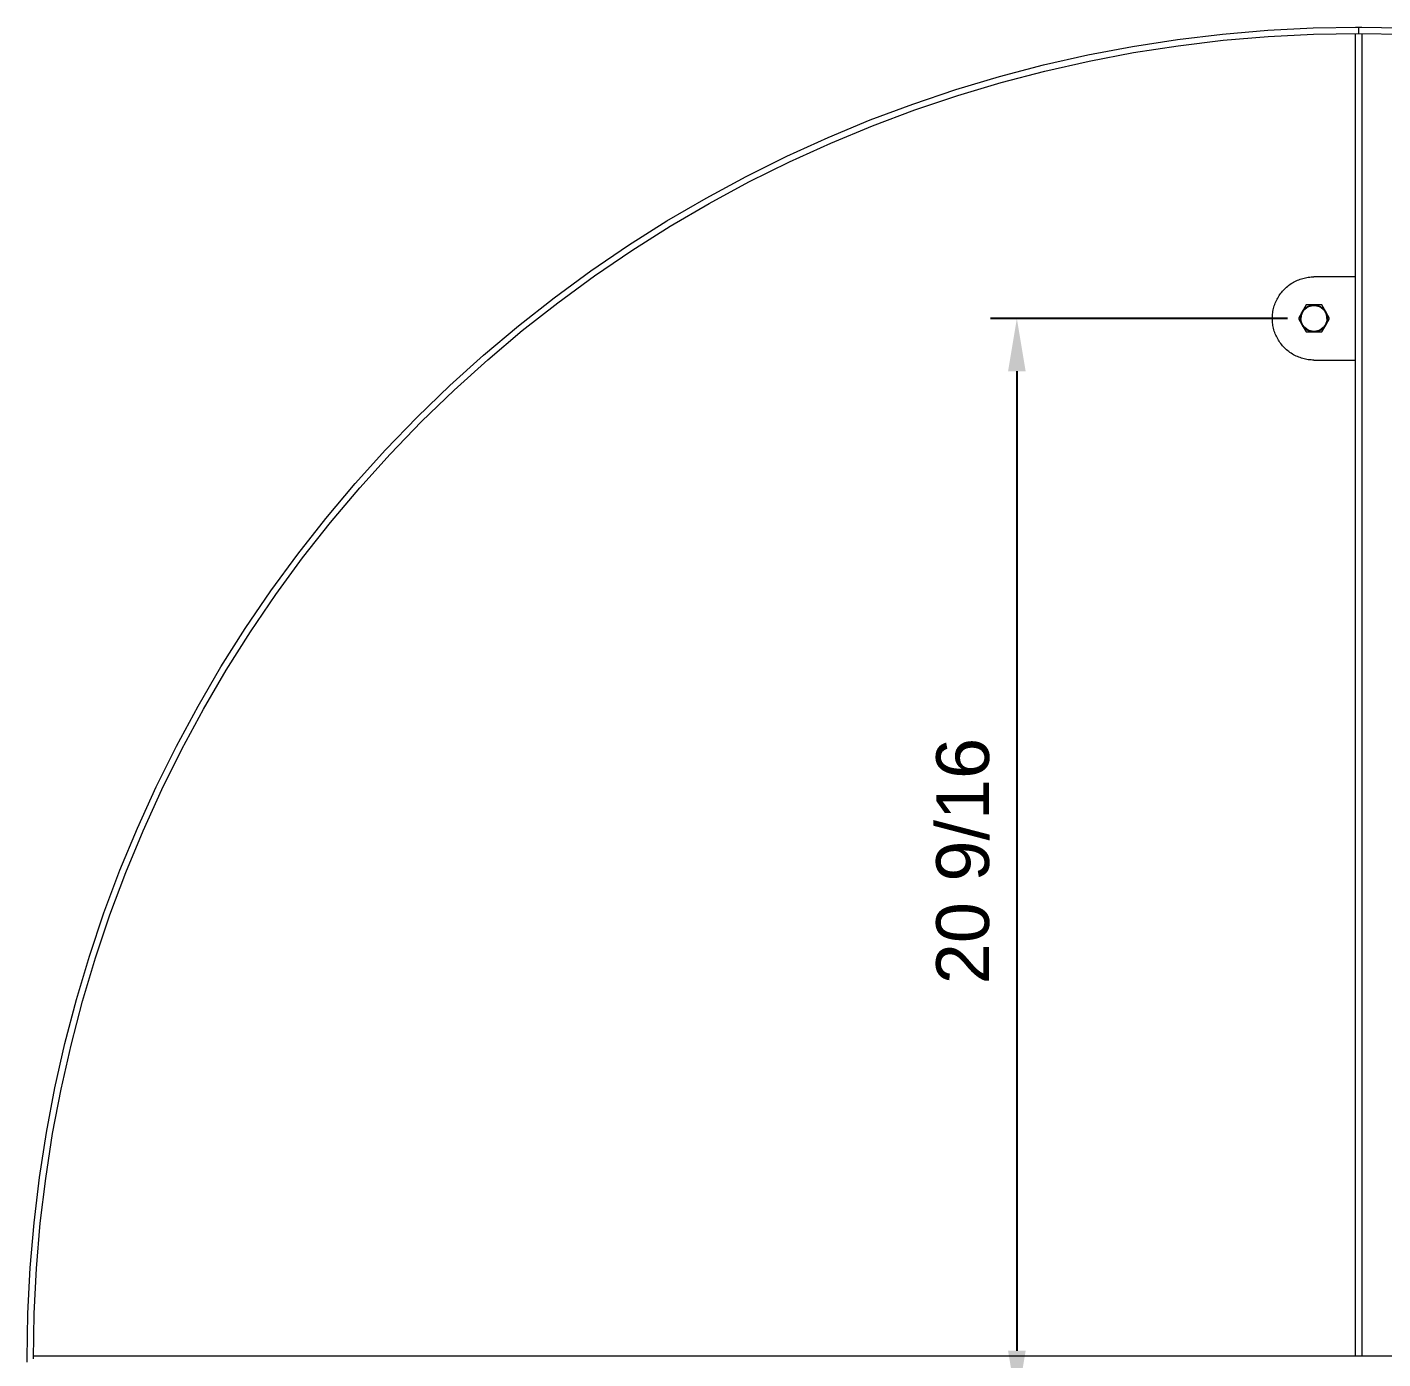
# Model space of a CAD drawing. Header units: inches. Extents: x 6 to 196, y 6 to 118.
# Drawn here: x 76.26 to 101.92, y 35.34 to 60.54 of the extents above; entities that cross this region are included whole.
import ezdxf

# ---------------------------------------------------------------- set-up
doc = ezdxf.new("R2010")
doc.units = ezdxf.units.IN
doc.header["$PDSIZE"] = -1
doc.layers.add('ZANO_R', color=7, linetype='Continuous', lineweight=0)
doc.layers.add('ZANO_W', color=1, linetype='Continuous', lineweight=0)
doc.styles.get("Standard").update_dxf_attribs({"font": 'ARIALUNI.TTF'})
doc.dimstyles.new('amerykanie', dxfattribs={"dimtxt": 50, "dimasz": 50, "dimexe": 0.5, "dimexo": 0.5, "dimgap": 1, "dimtad": 1, "dimdec": 0, "dimzin": 0, "dimlunit": 5, "dimtxsty": 'Standard', "dimcen": 0.09, "dimclrd": 1, "dimclre": 1, "dimclrt": 1, "dimazin": 0, "dimtfac": 1, "dimtdec": 0, "dimtmove": 0, "dimatfit": 3, "dimfxl": 1, "dimtzin": 0, "dimarcsym": 1})

# ---------------------------------------------------------------- blocks, each defined once
blk = doc.blocks.new('*D349')
at = {"layer": 'Defpoints', "color": 0}
for p in [(121.144, 36.186), (81.774, 34.493), (121.144, 31.429)]:
    blk.add_point(p, dxfattribs=at)
at = {"layer": 'ZANO_W', "color": 1, "lineweight": -2}
for p, q in [((121.144, 35.686), (121.144, 30.929)), ((81.774, 33.993), (81.774, 30.929)), ((82.774, 31.429), (120.144, 31.429))]:
    blk.add_line(p, q, dxfattribs=at)
at = {"layer": 'ZANO_W', "color": 1}
for points in [[(82.774, 31.596), (82.774, 31.263), (81.774, 31.429)], [(120.144, 31.263), (120.144, 31.596), (121.144, 31.429)]]:
    blk.add_solid(points, dxfattribs=at)
at = {"layer": 'ZANO_W', "color": 1, "insert": (101.459, 32.449), "char_height": 1, "attachment_point": 5}
blk.add_mtext('39 3/8', dxfattribs=at)
blk = doc.blocks.new('*D350')
at = {"layer": 'Defpoints', "color": 0}
for p in [(100.612, 55.024), (81.774, 34.493), (94.99, 34.493)]:
    blk.add_point(p, dxfattribs=at)
at = {"layer": 'ZANO_W', "color": 1, "lineweight": -2}
for p, q in [((100.112, 55.024), (94.49, 55.024)), ((94.99, 54.024), (94.99, 35.493)), ((82.274, 34.493), (95.49, 34.493))]:
    blk.add_line(p, q, dxfattribs=at)
at = {"layer": 'ZANO_W', "color": 1}
for points in [[(95.157, 54.024), (94.824, 54.024), (94.99, 55.024)], [(94.824, 35.493), (95.157, 35.493), (94.99, 34.493)]]:
    blk.add_solid(points, dxfattribs=at)
at = {"layer": 'ZANO_W', "color": 1, "insert": (93.971, 44.758), "char_height": 1, "attachment_point": 5, "rotation": 90}
blk.add_mtext('20 9/16', dxfattribs=at)

msp = doc.modelspace()

# ---------------------------------------------------------------- linework, layer by layer
at = {"layer": 'ZANO_R'}
for p, q in [((97.17743, 60.16969), (98.02767, 60.30138)), ((98.02767, 60.30138), (98.88191, 60.40397)), ((98.88191, 60.40397), (99.73916, 60.47733)), ((98.89399, 60.28648), (99.74722, 60.35949)), ((99.73916, 60.47733), (100.59841, 60.52138)), ((99.74722, 60.35949), (100.60244, 60.40334)), ((100.59841, 60.52138), (101.45866, 60.53607)), ((100.60244, 60.40334), (101.45866, 60.41796)), ((101.39961, 60.53607), (101.51772, 60.53607)), ((101.39961, 60.536), (101.39961, 60.53607)), ((101.39961, 35.39812), (101.39961, 60.41789)), ((101.45866, 60.53607), (102.31892, 60.52138)), ((101.45866, 60.41796), (101.45866, 60.53607)), ((101.45866, 60.41796), (102.31488, 60.40334)), ((101.51772, 60.53607), (101.51772, 60.536)), ((101.51772, 60.41789), (101.51772, 35.39812)), ((96.33218, 60.00905), (97.17743, 60.16969)), ((96.35621, 59.89341), (97.1975, 60.0533)), ((97.1975, 60.0533), (98.04375, 60.18437)), ((98.04375, 60.18437), (98.89399, 60.28648)), ((94.66059, 59.6017), (95.49291, 59.81964)), ((95.49291, 59.81964), (96.33218, 60.00905)), ((95.52087, 59.70489), (96.35621, 59.89341)), ((93.8362, 59.35546), (94.66059, 59.6017)), ((94.69246, 59.48796), (95.52087, 59.70489)), ((93.0207, 59.08122), (93.8362, 59.35546)), ((93.87193, 59.24288), (94.69246, 59.48796)), ((92.21504, 58.77929), (93.0207, 59.08122)), ((93.06025, 58.96993), (93.87193, 59.24288)), ((91.42015, 58.45004), (92.21504, 58.77929)), ((92.25837, 58.66942), (93.06025, 58.96993)), ((91.46721, 58.34171), (92.25837, 58.66942)), ((90.63697, 58.09384), (91.42015, 58.45004)), ((90.6877, 57.98718), (91.46721, 58.34171)), ((89.8664, 57.71111), (90.63697, 58.09384)), ((89.92074, 57.60624), (90.6877, 57.98718)), ((89.10936, 57.3023), (89.8664, 57.71111)), ((89.16724, 57.19934), (89.92074, 57.60624)), ((88.36671, 56.86787), (89.10936, 57.3023)), ((88.42807, 56.76696), (89.16724, 57.19934)), ((87.63932, 56.40835), (88.36671, 56.86787)), ((87.7041, 56.30959), (88.42807, 56.76696)), ((86.92805, 55.92426), (87.63932, 56.40835)), ((86.99616, 55.82777), (87.7041, 56.30959)), ((86.23372, 55.41617), (86.92805, 55.92426)), ((86.30509, 55.32206), (86.99616, 55.82777)), ((100.15812, 55.66751), (100.18035, 55.68264)), ((100.18035, 55.68264), (100.20308, 55.697)), ((100.20308, 55.697), (100.22629, 55.71058)), ((100.22629, 55.71058), (100.24994, 55.72335)), ((100.24994, 55.72335), (100.27402, 55.73531)), ((100.27402, 55.73531), (100.2985, 55.74644)), ((100.2985, 55.74644), (100.32334, 55.75673)), ((100.32334, 55.75673), (100.34851, 55.76617)), ((100.34851, 55.76617), (100.374, 55.77474)), ((100.374, 55.77474), (100.39976, 55.78243)), ((100.39976, 55.78243), (100.42577, 55.78924)), ((100.42577, 55.78924), (100.452, 55.79516)), ((100.452, 55.79516), (100.47841, 55.80018)), ((100.47841, 55.80018), (100.50498, 55.8043)), ((100.50498, 55.8043), (100.53168, 55.8075)), ((100.53168, 55.8075), (100.55847, 55.8098)), ((100.55847, 55.8098), (100.58532, 55.81117)), ((100.58532, 55.81117), (100.6122, 55.81163)), ((101.39961, 55.81163), (100.6122, 55.81163)), ((85.55714, 54.88467), (86.23372, 55.41617)), ((99.92585, 55.41014), (99.93943, 55.43335)), ((99.93943, 55.43335), (99.95379, 55.45608)), ((99.95379, 55.45608), (99.96891, 55.47831)), ((99.96891, 55.47831), (99.98479, 55.5)), ((99.98479, 55.5), (100.0014, 55.52115)), ((100.0014, 55.52115), (100.01872, 55.54171)), ((100.01872, 55.54171), (100.03674, 55.56167)), ((100.03674, 55.56167), (100.05542, 55.58101)), ((100.05542, 55.58101), (100.07475, 55.59969)), ((100.07475, 55.59969), (100.09471, 55.6177)), ((100.09471, 55.6177), (100.11528, 55.63502)), ((100.11528, 55.63502), (100.13642, 55.65163)), ((100.13642, 55.65163), (100.15812, 55.66751)), ((85.63168, 54.79305), (86.30509, 55.32206)), ((99.83213, 55.13144), (99.83624, 55.15801)), ((99.83624, 55.15801), (99.84126, 55.18443)), ((99.84126, 55.18443), (99.84718, 55.21065)), ((99.84718, 55.21065), (99.85399, 55.23666)), ((99.85399, 55.23666), (99.86169, 55.26243)), ((99.86169, 55.26243), (99.87026, 55.28791)), ((99.87026, 55.28791), (99.87969, 55.31309)), ((99.87969, 55.31309), (99.88998, 55.33793)), ((99.88998, 55.33793), (99.90111, 55.3624)), ((99.90111, 55.3624), (99.91307, 55.38648)), ((99.91307, 55.38648), (99.92585, 55.41014)), ((100.46445, 55.28013), (100.39058, 55.15218)), ((100.39058, 55.15218), (100.39503, 55.15959)), ((100.39503, 55.15959), (100.39972, 55.16685)), ((100.39972, 55.16685), (100.40466, 55.17394)), ((100.40645, 55.15918), (100.40196, 55.15208)), ((100.40466, 55.17394), (100.40984, 55.18087)), ((100.41117, 55.16613), (100.40645, 55.15918)), ((100.40984, 55.18087), (100.41524, 55.18761)), ((100.41614, 55.17291), (100.41117, 55.16613)), ((100.41524, 55.18761), (100.42087, 55.19417)), ((100.42133, 55.17951), (100.41614, 55.17291)), ((100.42087, 55.19417), (100.42672, 55.20054)), ((100.42674, 55.18594), (100.42133, 55.17951)), ((100.42672, 55.20054), (100.43278, 55.2067)), ((100.43237, 55.19218), (100.42674, 55.18594)), ((100.43821, 55.19822), (100.43237, 55.19218)), ((100.43278, 55.2067), (100.43905, 55.21266)), ((100.44425, 55.20406), (100.43821, 55.19822)), ((100.43905, 55.21266), (100.44551, 55.2184)), ((100.45049, 55.20969), (100.44425, 55.20406)), ((100.44551, 55.2184), (100.45216, 55.22392)), ((100.45691, 55.2151), (100.45049, 55.20969)), ((100.45216, 55.22392), (100.459, 55.22921)), ((100.46352, 55.22029), (100.45691, 55.2151)), ((100.459, 55.22921), (100.46601, 55.23426)), ((100.4703, 55.22525), (100.46352, 55.22029)), ((100.6122, 55.28013), (100.46445, 55.28013)), ((100.46601, 55.23426), (100.47319, 55.23908)), ((100.47725, 55.22998), (100.4703, 55.22525)), ((100.47319, 55.23908), (100.48052, 55.24365)), ((100.48435, 55.23447), (100.47725, 55.22998)), ((100.48052, 55.24365), (100.48801, 55.24798)), ((100.4916, 55.23871), (100.48435, 55.23447)), ((100.48801, 55.24798), (100.49564, 55.25204)), ((100.499, 55.2427), (100.4916, 55.23871)), ((100.49564, 55.25204), (100.5034, 55.25585)), ((100.50652, 55.24644), (100.499, 55.2427)), ((100.5034, 55.25585), (100.51128, 55.25939)), ((100.51417, 55.24992), (100.50652, 55.24644)), ((100.51128, 55.25939), (100.51928, 55.26267)), ((100.52193, 55.25313), (100.51417, 55.24992)), ((100.51928, 55.26267), (100.52739, 55.26567)), ((100.5298, 55.25608), (100.52193, 55.25313)), ((100.52739, 55.26567), (100.53559, 55.2684)), ((100.53776, 55.25876), (100.5298, 55.25608)), ((100.53559, 55.2684), (100.54388, 55.27084)), ((100.54581, 55.26116), (100.53776, 55.25876)), ((100.54388, 55.27084), (100.55225, 55.27301)), ((100.55394, 55.26329), (100.54581, 55.26116)), ((100.55225, 55.27301), (100.56069, 55.27489)), ((100.56214, 55.26514), (100.55394, 55.26329)), ((100.56069, 55.27489), (100.56918, 55.27649)), ((100.57039, 55.26671), (100.56214, 55.26514)), ((100.56918, 55.27649), (100.57773, 55.2778)), ((100.5787, 55.268), (100.57039, 55.26671)), ((100.57773, 55.2778), (100.58631, 55.27882)), ((100.58704, 55.269), (100.5787, 55.268)), ((100.58631, 55.27882), (100.59492, 55.27955)), ((100.59541, 55.26972), (100.58704, 55.269)), ((100.59492, 55.27955), (100.60356, 55.27999)), ((100.6038, 55.27015), (100.59541, 55.26972)), ((100.60356, 55.27999), (100.6122, 55.28013)), ((100.6122, 55.27029), (100.6038, 55.27015)), ((100.75995, 55.28013), (100.6122, 55.28013)), ((100.6122, 55.28013), (100.62084, 55.27999)), ((100.6206, 55.27015), (100.6122, 55.27029)), ((100.62899, 55.26972), (100.6206, 55.27015)), ((100.62084, 55.27999), (100.62948, 55.27955)), ((100.63736, 55.269), (100.62899, 55.26972)), ((100.62948, 55.27955), (100.63809, 55.27882)), ((100.64571, 55.268), (100.63736, 55.269)), ((100.63809, 55.27882), (100.64667, 55.2778)), ((100.65401, 55.26671), (100.64571, 55.268)), ((100.64667, 55.2778), (100.65522, 55.27649)), ((100.66226, 55.26514), (100.65401, 55.26671)), ((100.65522, 55.27649), (100.66371, 55.27489)), ((100.67046, 55.26329), (100.66226, 55.26514)), ((100.66371, 55.27489), (100.67215, 55.27301)), ((100.67859, 55.26116), (100.67046, 55.26329)), ((100.67215, 55.27301), (100.68052, 55.27084)), ((100.68664, 55.25876), (100.67859, 55.26116)), ((100.68052, 55.27084), (100.68881, 55.2684)), ((100.6946, 55.25608), (100.68664, 55.25876)), ((100.68881, 55.2684), (100.69701, 55.26567)), ((100.70247, 55.25313), (100.6946, 55.25608)), ((100.69701, 55.26567), (100.70512, 55.26267)), ((100.71023, 55.24992), (100.70247, 55.25313)), ((100.70512, 55.26267), (100.71312, 55.25939)), ((100.71788, 55.24644), (100.71023, 55.24992)), ((100.71312, 55.25939), (100.721, 55.25585)), ((100.72541, 55.2427), (100.71788, 55.24644)), ((100.721, 55.25585), (100.72877, 55.25204)), ((100.7328, 55.23871), (100.72541, 55.2427)), ((100.72877, 55.25204), (100.73639, 55.24798)), ((100.74005, 55.23447), (100.7328, 55.23871)), ((100.73639, 55.24798), (100.74388, 55.24365)), ((100.74716, 55.22998), (100.74005, 55.23447)), ((100.74388, 55.24365), (100.75122, 55.23908)), ((100.7541, 55.22525), (100.74716, 55.22998)), ((100.75122, 55.23908), (100.75839, 55.23426)), ((100.76088, 55.22029), (100.7541, 55.22525)), ((100.75839, 55.23426), (100.7654, 55.22921)), ((100.83382, 55.15218), (100.75995, 55.28013)), ((100.76749, 55.2151), (100.76088, 55.22029)), ((100.7654, 55.22921), (100.77224, 55.22392)), ((100.77392, 55.20969), (100.76749, 55.2151)), ((100.77224, 55.22392), (100.77889, 55.2184)), ((100.78015, 55.20406), (100.77392, 55.20969)), ((100.77889, 55.2184), (100.78535, 55.21266)), ((100.7862, 55.19822), (100.78015, 55.20406)), ((100.78535, 55.21266), (100.79162, 55.2067)), ((100.79203, 55.19218), (100.7862, 55.19822)), ((100.79162, 55.2067), (100.79768, 55.20054)), ((100.79766, 55.18594), (100.79203, 55.19218)), ((100.80308, 55.17951), (100.79766, 55.18594)), ((100.79768, 55.20054), (100.80353, 55.19417)), ((100.80827, 55.17291), (100.80308, 55.17951)), ((100.80353, 55.19417), (100.80916, 55.18761)), ((100.81323, 55.16613), (100.80827, 55.17291)), ((100.80916, 55.18761), (100.81457, 55.18087)), ((100.81796, 55.15918), (100.81323, 55.16613)), ((100.81457, 55.18087), (100.81974, 55.17394)), ((100.82244, 55.15208), (100.81796, 55.15918)), ((100.81974, 55.17394), (100.82468, 55.16685)), ((100.82468, 55.16685), (100.82938, 55.15959)), ((100.82938, 55.15959), (100.83382, 55.15218)), ((99.82479, 55.02422), (99.82525, 55.05111)), ((99.82525, 54.99734), (99.82479, 55.02422)), ((99.82525, 55.05111), (99.82663, 55.07796)), ((99.82663, 54.97049), (99.82525, 54.99734)), ((99.82663, 55.07796), (99.82892, 55.10475)), ((99.82892, 54.9437), (99.82663, 54.97049)), ((99.82892, 55.10475), (99.83213, 55.13144)), ((99.83213, 54.91701), (99.82892, 54.9437)), ((99.83624, 54.89044), (99.83213, 54.91701)), ((100.39058, 55.15218), (100.31671, 55.02422)), ((100.31671, 55.02422), (100.39058, 54.89627)), ((100.35633, 55.02855), (100.35662, 55.03719)), ((100.35633, 55.0199), (100.35633, 55.02855)), ((100.35662, 55.01126), (100.35633, 55.0199)), ((100.35662, 55.03719), (100.35721, 55.04581)), ((100.35721, 55.00264), (100.35662, 55.01126)), ((100.35721, 55.04581), (100.35808, 55.05441)), ((100.35808, 54.99404), (100.35721, 55.00264)), ((100.35808, 55.05441), (100.35925, 55.06298)), ((100.35925, 54.98547), (100.35808, 54.99404)), ((100.35925, 55.06298), (100.3607, 55.0715)), ((100.3607, 54.97695), (100.35925, 54.98547)), ((100.3607, 55.0715), (100.36244, 55.07996)), ((100.36244, 54.96848), (100.3607, 54.97695)), ((100.36244, 55.07996), (100.36446, 55.08837)), ((100.36446, 54.96008), (100.36244, 54.96848)), ((100.36446, 55.08837), (100.36677, 55.0967)), ((100.36677, 54.95175), (100.36446, 54.96008)), ((100.36628, 55.03263), (100.36614, 55.02422)), ((100.36628, 55.01582), (100.36614, 55.02422)), ((100.36671, 55.04102), (100.36628, 55.03263)), ((100.36671, 55.00743), (100.36628, 55.01582)), ((100.36743, 55.04939), (100.36671, 55.04102)), ((100.36743, 54.99906), (100.36671, 55.00743)), ((100.36677, 55.0967), (100.36936, 55.10495)), ((100.36936, 54.9435), (100.36677, 54.95175)), ((100.36843, 55.05773), (100.36743, 55.04939)), ((100.36843, 54.99072), (100.36743, 54.99906)), ((100.36971, 55.06603), (100.36843, 55.05773)), ((100.36971, 54.98242), (100.36843, 54.99072)), ((100.36936, 55.10495), (100.37222, 55.1131)), ((100.37222, 54.93535), (100.36936, 54.9435)), ((100.37128, 55.07429), (100.36971, 55.06603)), ((100.37128, 54.97416), (100.36971, 54.98242)), ((100.37313, 55.08248), (100.37128, 55.07429)), ((100.37313, 54.96597), (100.37128, 54.97416)), ((100.37222, 55.1131), (100.37536, 55.12116)), ((100.37536, 54.92729), (100.37222, 54.93535)), ((100.37526, 55.09061), (100.37313, 55.08248)), ((100.37526, 54.95784), (100.37313, 54.96597)), ((100.37767, 55.09866), (100.37526, 55.09061)), ((100.37767, 54.94979), (100.37526, 54.95784)), ((100.37536, 55.12116), (100.37877, 55.1291)), ((100.37877, 54.91935), (100.37536, 54.92729)), ((100.38034, 55.10663), (100.37767, 55.09866)), ((100.38034, 54.94182), (100.37767, 54.94979)), ((100.37877, 55.1291), (100.38245, 55.13692)), ((100.38245, 54.91152), (100.37877, 54.91935)), ((100.38329, 55.11449), (100.38034, 55.10663)), ((100.38329, 54.93395), (100.38034, 54.94182)), ((100.38245, 55.13692), (100.38638, 55.14462)), ((100.38638, 54.90383), (100.38245, 54.91152)), ((100.38651, 55.12226), (100.38329, 55.11449)), ((100.38651, 54.92619), (100.38329, 54.93395)), ((100.38638, 55.14462), (100.39058, 55.15218)), ((100.39058, 54.89627), (100.38638, 54.90383)), ((100.38999, 55.12991), (100.38651, 55.12226)), ((100.38999, 54.91854), (100.38651, 54.92619)), ((100.39372, 55.13743), (100.38999, 55.12991)), ((100.39372, 54.91102), (100.38999, 54.91854)), ((100.39772, 55.14482), (100.39372, 55.13743)), ((100.39772, 54.90363), (100.39372, 54.91102)), ((100.40196, 55.15208), (100.39772, 55.14482)), ((100.40196, 54.89637), (100.39772, 54.90363)), ((100.82669, 55.14482), (100.82244, 55.15208)), ((100.82669, 54.90363), (100.82244, 54.89637)), ((100.83068, 55.13743), (100.82669, 55.14482)), ((100.83068, 54.91102), (100.82669, 54.90363)), ((100.83442, 55.12991), (100.83068, 55.13743)), ((100.83442, 54.91854), (100.83068, 54.91102)), ((100.9077, 55.02422), (100.83382, 55.15218)), ((100.83382, 55.15218), (100.83802, 55.14462)), ((100.83382, 54.89627), (100.9077, 55.02422)), ((100.83802, 54.90383), (100.83382, 54.89627)), ((100.83789, 55.12226), (100.83442, 55.12991)), ((100.83789, 54.92619), (100.83442, 54.91854)), ((100.84111, 55.11449), (100.83789, 55.12226)), ((100.84111, 54.93395), (100.83789, 54.92619)), ((100.83802, 55.14462), (100.84196, 55.13692)), ((100.84196, 54.91152), (100.83802, 54.90383)), ((100.84406, 55.10663), (100.84111, 55.11449)), ((100.84406, 54.94182), (100.84111, 54.93395)), ((100.84196, 55.13692), (100.84563, 55.1291)), ((100.84563, 54.91935), (100.84196, 54.91152)), ((100.84674, 55.09866), (100.84406, 55.10663)), ((100.84674, 54.94979), (100.84406, 54.94182)), ((100.84563, 55.1291), (100.84904, 55.12116)), ((100.84904, 54.92729), (100.84563, 54.91935)), ((100.84914, 55.09061), (100.84674, 55.09866)), ((100.84914, 54.95784), (100.84674, 54.94979)), ((100.84904, 55.12116), (100.85218, 55.1131)), ((100.85218, 54.93535), (100.84904, 54.92729)), ((100.85127, 55.08248), (100.84914, 55.09061)), ((100.85127, 54.96597), (100.84914, 54.95784)), ((100.85312, 55.07429), (100.85127, 55.08248)), ((100.85312, 54.97416), (100.85127, 54.96597)), ((100.85218, 55.1131), (100.85504, 55.10495)), ((100.85504, 54.9435), (100.85218, 54.93535)), ((100.85469, 55.06603), (100.85312, 55.07429)), ((100.85469, 54.98242), (100.85312, 54.97416)), ((100.85597, 55.05773), (100.85469, 55.06603)), ((100.85597, 54.99072), (100.85469, 54.98242)), ((100.85504, 55.10495), (100.85763, 55.0967)), ((100.85763, 54.95175), (100.85504, 54.9435)), ((100.85698, 55.04939), (100.85597, 55.05773)), ((100.85698, 54.99906), (100.85597, 54.99072)), ((100.85769, 55.04102), (100.85698, 55.04939)), ((100.85769, 55.00743), (100.85698, 54.99906)), ((100.85763, 55.0967), (100.85994, 55.08837)), ((100.85994, 54.96008), (100.85763, 54.95175)), ((100.85812, 55.03263), (100.85769, 55.04102)), ((100.85812, 55.01582), (100.85769, 55.00743)), ((100.85827, 55.02422), (100.85812, 55.03263)), ((100.85827, 55.02422), (100.85812, 55.01582)), ((100.85994, 55.08837), (100.86196, 55.07996)), ((100.86196, 54.96848), (100.85994, 54.96008)), ((100.86196, 55.07996), (100.8637, 55.0715)), ((100.8637, 54.97695), (100.86196, 54.96848)), ((100.8637, 55.0715), (100.86516, 55.06298)), ((100.86516, 54.98547), (100.8637, 54.97695)), ((100.86516, 55.06298), (100.86632, 55.05441)), ((100.86632, 54.99404), (100.86516, 54.98547)), ((100.86632, 55.05441), (100.8672, 55.04581)), ((100.8672, 55.00264), (100.86632, 54.99404)), ((100.8672, 55.04581), (100.86778, 55.03719)), ((100.86778, 55.01126), (100.8672, 55.00264)), ((100.86778, 55.03719), (100.86807, 55.02855)), ((100.86807, 55.0199), (100.86778, 55.01126)), ((100.86807, 55.02855), (100.86807, 55.0199)), ((84.8991, 54.33038), (85.55714, 54.88467)), ((84.97672, 54.24135), (85.63168, 54.79305)), ((99.84126, 54.86402), (99.83624, 54.89044)), ((99.84718, 54.83779), (99.84126, 54.86402)), ((99.85399, 54.81179), (99.84718, 54.83779)), ((99.86169, 54.78602), (99.85399, 54.81179)), ((99.87026, 54.76054), (99.86169, 54.78602)), ((99.87969, 54.73536), (99.87026, 54.76054)), ((99.88998, 54.71052), (99.87969, 54.73536)), ((99.90111, 54.68605), (99.88998, 54.71052)), ((99.91307, 54.66197), (99.90111, 54.68605)), ((99.92585, 54.63831), (99.91307, 54.66197)), ((100.39058, 54.89627), (100.46445, 54.76832)), ((100.39503, 54.88886), (100.39058, 54.89627)), ((100.39972, 54.8816), (100.39503, 54.88886)), ((100.40466, 54.87451), (100.39972, 54.8816)), ((100.40645, 54.88927), (100.40196, 54.89637)), ((100.40984, 54.86758), (100.40466, 54.87451)), ((100.41117, 54.88232), (100.40645, 54.88927)), ((100.41524, 54.86084), (100.40984, 54.86758)), ((100.41614, 54.87554), (100.41117, 54.88232)), ((100.42087, 54.85428), (100.41524, 54.86084)), ((100.42133, 54.86894), (100.41614, 54.87554)), ((100.42672, 54.84791), (100.42087, 54.85428)), ((100.42674, 54.86251), (100.42133, 54.86894)), ((100.43278, 54.84175), (100.42672, 54.84791)), ((100.43237, 54.85627), (100.42674, 54.86251)), ((100.43821, 54.85023), (100.43237, 54.85627)), ((100.43905, 54.83579), (100.43278, 54.84175)), ((100.44425, 54.84439), (100.43821, 54.85023)), ((100.44551, 54.83005), (100.43905, 54.83579)), ((100.45049, 54.83876), (100.44425, 54.84439)), ((100.45216, 54.82453), (100.44551, 54.83005)), ((100.45691, 54.83335), (100.45049, 54.83876)), ((100.459, 54.81924), (100.45216, 54.82453)), ((100.46352, 54.82816), (100.45691, 54.83335)), ((100.46601, 54.81419), (100.459, 54.81924)), ((100.4703, 54.8232), (100.46352, 54.82816)), ((100.46445, 54.76832), (100.6122, 54.76832)), ((100.47319, 54.80937), (100.46601, 54.81419)), ((100.47725, 54.81847), (100.4703, 54.8232)), ((100.48052, 54.8048), (100.47319, 54.80937)), ((100.48435, 54.81398), (100.47725, 54.81847)), ((100.48801, 54.80047), (100.48052, 54.8048)), ((100.4916, 54.80974), (100.48435, 54.81398)), ((100.49564, 54.79641), (100.48801, 54.80047)), ((100.499, 54.80575), (100.4916, 54.80974)), ((100.5034, 54.7926), (100.49564, 54.79641)), ((100.50652, 54.80201), (100.499, 54.80575)), ((100.51128, 54.78906), (100.5034, 54.7926)), ((100.51417, 54.79853), (100.50652, 54.80201)), ((100.51928, 54.78578), (100.51128, 54.78906)), ((100.52193, 54.79532), (100.51417, 54.79853)), ((100.52739, 54.78278), (100.51928, 54.78578)), ((100.5298, 54.79237), (100.52193, 54.79532)), ((100.53559, 54.78005), (100.52739, 54.78278)), ((100.53776, 54.78969), (100.5298, 54.79237)), ((100.54388, 54.77761), (100.53559, 54.78005)), ((100.54581, 54.78729), (100.53776, 54.78969)), ((100.55225, 54.77544), (100.54388, 54.77761)), ((100.55394, 54.78516), (100.54581, 54.78729)), ((100.56069, 54.77356), (100.55225, 54.77544)), ((100.56214, 54.78331), (100.55394, 54.78516)), ((100.56918, 54.77196), (100.56069, 54.77356)), ((100.57039, 54.78174), (100.56214, 54.78331)), ((100.57773, 54.77065), (100.56918, 54.77196)), ((100.5787, 54.78045), (100.57039, 54.78174)), ((100.58631, 54.76963), (100.57773, 54.77065)), ((100.58704, 54.77945), (100.5787, 54.78045)), ((100.59492, 54.7689), (100.58631, 54.76963)), ((100.59541, 54.77873), (100.58704, 54.77945)), ((100.60356, 54.76846), (100.59492, 54.7689)), ((100.6038, 54.7783), (100.59541, 54.77873)), ((100.6122, 54.76832), (100.60356, 54.76846)), ((100.6122, 54.77816), (100.6038, 54.7783)), ((100.6206, 54.7783), (100.6122, 54.77816)), ((100.62084, 54.76846), (100.6122, 54.76832)), ((100.6122, 54.76832), (100.75995, 54.76832)), ((100.62899, 54.77873), (100.6206, 54.7783)), ((100.62948, 54.7689), (100.62084, 54.76846)), ((100.63736, 54.77945), (100.62899, 54.77873)), ((100.63809, 54.76963), (100.62948, 54.7689)), ((100.64571, 54.78045), (100.63736, 54.77945)), ((100.64667, 54.77065), (100.63809, 54.76963)), ((100.65401, 54.78174), (100.64571, 54.78045)), ((100.65522, 54.77196), (100.64667, 54.77065)), ((100.66226, 54.78331), (100.65401, 54.78174)), ((100.66371, 54.77356), (100.65522, 54.77196)), ((100.67046, 54.78516), (100.66226, 54.78331)), ((100.67215, 54.77544), (100.66371, 54.77356)), ((100.67859, 54.78729), (100.67046, 54.78516)), ((100.68052, 54.77761), (100.67215, 54.77544)), ((100.68664, 54.78969), (100.67859, 54.78729)), ((100.68881, 54.78005), (100.68052, 54.77761)), ((100.6946, 54.79237), (100.68664, 54.78969)), ((100.69701, 54.78278), (100.68881, 54.78005)), ((100.70247, 54.79532), (100.6946, 54.79237)), ((100.70512, 54.78578), (100.69701, 54.78278)), ((100.71023, 54.79853), (100.70247, 54.79532)), ((100.71312, 54.78906), (100.70512, 54.78578)), ((100.71788, 54.80201), (100.71023, 54.79853)), ((100.721, 54.7926), (100.71312, 54.78906)), ((100.72541, 54.80575), (100.71788, 54.80201)), ((100.72877, 54.79641), (100.721, 54.7926)), ((100.7328, 54.80974), (100.72541, 54.80575)), ((100.73639, 54.80047), (100.72877, 54.79641)), ((100.74005, 54.81398), (100.7328, 54.80974)), ((100.74388, 54.8048), (100.73639, 54.80047)), ((100.74716, 54.81847), (100.74005, 54.81398)), ((100.75122, 54.80937), (100.74388, 54.8048)), ((100.7541, 54.8232), (100.74716, 54.81847)), ((100.75839, 54.81419), (100.75122, 54.80937)), ((100.76088, 54.82816), (100.7541, 54.8232)), ((100.7654, 54.81924), (100.75839, 54.81419)), ((100.75995, 54.76832), (100.83382, 54.89627)), ((100.76749, 54.83335), (100.76088, 54.82816)), ((100.77224, 54.82453), (100.7654, 54.81924)), ((100.77392, 54.83876), (100.76749, 54.83335)), ((100.77889, 54.83005), (100.77224, 54.82453)), ((100.78015, 54.84439), (100.77392, 54.83876)), ((100.78535, 54.83579), (100.77889, 54.83005)), ((100.7862, 54.85023), (100.78015, 54.84439)), ((100.79162, 54.84175), (100.78535, 54.83579)), ((100.79203, 54.85627), (100.7862, 54.85023)), ((100.79768, 54.84791), (100.79162, 54.84175)), ((100.79766, 54.86251), (100.79203, 54.85627)), ((100.80308, 54.86894), (100.79766, 54.86251)), ((100.80353, 54.85428), (100.79768, 54.84791)), ((100.80827, 54.87554), (100.80308, 54.86894)), ((100.80916, 54.86084), (100.80353, 54.85428)), ((100.81323, 54.88232), (100.80827, 54.87554)), ((100.81457, 54.86758), (100.80916, 54.86084)), ((100.81796, 54.88927), (100.81323, 54.88232)), ((100.81974, 54.87451), (100.81457, 54.86758)), ((100.82244, 54.89637), (100.81796, 54.88927)), ((100.82468, 54.8816), (100.81974, 54.87451)), ((100.82938, 54.88886), (100.82468, 54.8816)), ((100.83382, 54.89627), (100.82938, 54.88886)), ((99.93943, 54.6151), (99.92585, 54.63831)), ((99.95379, 54.59237), (99.93943, 54.6151)), ((99.96891, 54.57014), (99.95379, 54.59237)), ((99.98479, 54.54845), (99.96891, 54.57014)), ((100.0014, 54.5273), (99.98479, 54.54845)), ((100.01872, 54.50674), (100.0014, 54.5273)), ((100.03674, 54.48678), (100.01872, 54.50674)), ((100.05542, 54.46744), (100.03674, 54.48678)), ((100.07475, 54.44876), (100.05542, 54.46744)), ((100.09471, 54.43075), (100.07475, 54.44876)), ((100.11528, 54.41342), (100.09471, 54.43075)), ((100.13642, 54.39682), (100.11528, 54.41342)), ((100.15812, 54.38094), (100.13642, 54.39682)), ((84.26037, 53.75394), (84.8991, 54.33038)), ((84.34099, 53.66762), (84.97672, 54.24135)), ((100.18035, 54.36581), (100.15812, 54.38094)), ((100.20308, 54.35145), (100.18035, 54.36581)), ((100.22629, 54.33787), (100.20308, 54.35145)), ((100.24994, 54.3251), (100.22629, 54.33787)), ((100.27402, 54.31314), (100.24994, 54.3251)), ((100.2985, 54.30201), (100.27402, 54.31314)), ((100.32334, 54.29172), (100.2985, 54.30201)), ((100.34851, 54.28228), (100.32334, 54.29172)), ((100.374, 54.27371), (100.34851, 54.28228)), ((100.39976, 54.26602), (100.374, 54.27371)), ((100.42577, 54.25921), (100.39976, 54.26602)), ((100.452, 54.25329), (100.42577, 54.25921)), ((100.47841, 54.24827), (100.452, 54.25329)), ((100.50498, 54.24415), (100.47841, 54.24827)), ((100.53168, 54.24095), (100.50498, 54.24415)), ((100.55847, 54.23865), (100.53168, 54.24095)), ((100.58532, 54.23728), (100.55847, 54.23865)), ((100.6122, 54.23682), (100.58532, 54.23728)), ((100.6122, 54.23682), (101.39961, 54.23682)), ((83.64169, 53.15604), (84.26037, 53.75394)), ((83.72521, 53.07252), (84.34099, 53.66762)), ((83.04379, 52.53736), (83.64169, 53.15604)), ((83.13011, 52.45674), (83.72521, 53.07252)), ((82.46736, 51.89863), (83.04379, 52.53736)), ((82.55638, 51.82101), (83.13011, 52.45674)), ((81.91307, 51.24059), (82.46736, 51.89863)), ((82.00469, 51.16605), (82.55638, 51.82101)), ((81.38156, 50.56401), (81.91307, 51.24059)), ((81.47568, 50.49265), (82.00469, 51.16605)), ((80.87347, 49.86968), (81.38156, 50.56401)), ((80.96997, 49.80157), (81.47568, 50.49265)), ((80.38938, 49.15841), (80.87347, 49.86968)), ((80.48814, 49.09363), (80.96997, 49.80157)), ((79.92986, 48.43103), (80.38938, 49.15841)), ((80.03077, 48.36966), (80.48814, 49.09363)), ((79.49543, 47.68838), (79.92986, 48.43103)), ((79.59839, 47.63049), (80.03077, 48.36966)), ((79.08662, 46.93133), (79.49543, 47.68838)), ((79.19149, 46.87699), (79.59839, 47.63049)), ((78.70389, 46.16076), (79.08662, 46.93133)), ((78.81055, 46.11004), (79.19149, 46.87699)), ((78.34769, 45.37758), (78.70389, 46.16076)), ((78.45602, 45.33053), (78.81055, 46.11004)), ((78.01844, 44.58269), (78.34769, 45.37758)), ((78.12831, 44.53936), (78.45602, 45.33053)), ((77.71651, 43.77703), (78.01844, 44.58269)), ((77.82781, 43.73748), (78.12831, 44.53936)), ((77.44227, 42.96153), (77.71651, 43.77703)), ((77.55485, 42.9258), (77.82781, 43.73748)), ((77.19604, 42.13714), (77.44227, 42.96153)), ((77.30977, 42.10527), (77.55485, 42.9258)), ((76.97809, 41.30482), (77.19604, 42.13714)), ((77.09284, 41.27686), (77.30977, 42.10527)), ((76.78868, 40.46555), (76.97809, 41.30482)), ((76.90432, 40.44152), (77.09284, 41.27686)), ((76.62804, 39.6203), (76.78868, 40.46555)), ((76.74443, 39.60023), (76.90432, 40.44152)), ((76.49635, 38.77006), (76.62804, 39.6203)), ((76.61336, 38.75398), (76.74443, 39.60023)), ((76.39376, 37.91582), (76.49635, 38.77006)), ((76.51126, 37.90374), (76.61336, 38.75398)), ((76.3204, 37.05857), (76.39376, 37.91582)), ((76.43824, 37.05051), (76.51126, 37.90374)), ((76.27635, 36.19932), (76.3204, 37.05857)), ((76.39439, 36.19529), (76.43824, 37.05051)), ((76.26166, 35.33907), (76.27635, 36.19932)), ((76.37977, 35.33907), (76.39439, 36.19529)), ((76.26166, 35.39812), (76.26173, 35.39812)), ((76.26166, 35.28001), (76.26166, 35.39812)), ((76.37984, 35.39812), (126.53748, 35.39812))]:
    msp.add_line(p, q, dxfattribs=at)
msp.add_circle((100.6122, 55.0242), 0.24604, dxfattribs=at)

# ---------------------------------------------------------------- dimensions: what is measured, and where the dimension line sits
at = {"layer": 'ZANO_W'}
dim = msp.add_linear_dim(base=(94.9903, 34.49258), p1=(100.6122, 55.0242), p2=(81.77352, 34.49258), angle=90, dimstyle='amerykanie', override={"dimtxt": 1, "dimasz": 1, "dimgap": 0.5, "dimdec": 4, "dimaunit": 1, "dimadec": 1, "dimtdec": 4, "dimtmove": 1, "dimfrac": 2}, dxfattribs=at)
dim.commit()
dim.dimension.update_dxf_attribs({"geometry": '*D350', "text_midpoint": (93.9712, 44.75839)})
dim = msp.add_linear_dim(base=(121.1438, 31.42946), p1=(81.77352, 34.49258), p2=(121.1438, 36.18555), dimstyle='amerykanie', override={"dimtxt": 1, "dimasz": 1, "dimgap": 0.5, "dimdec": 4, "dimaunit": 1, "dimadec": 1, "dimtdec": 4, "dimtmove": 1, "dimfrac": 2}, dxfattribs=at)
dim.commit()
dim.dimension.update_dxf_attribs({"geometry": '*D349', "text_midpoint": (101.45866, 32.44855)})

doc.saveas('drawing.dxf')
